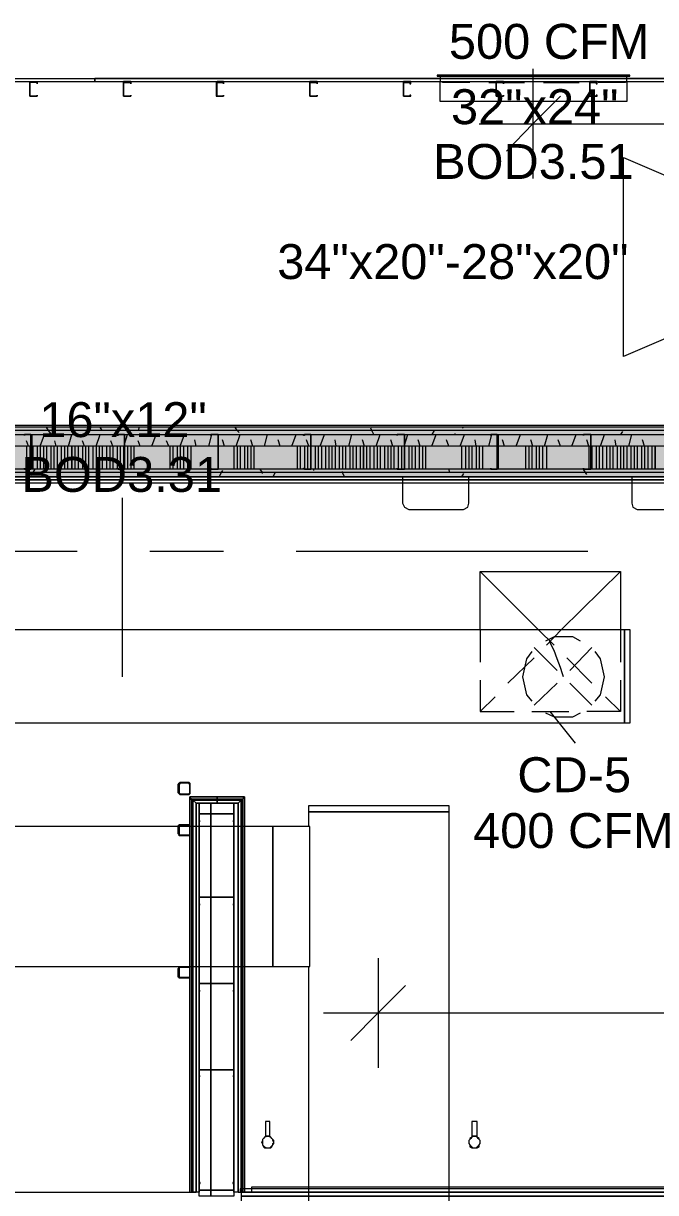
# Model space of a CAD drawing. Header units: metres. Extents: x -2 to 237, y -8 to 52.
# Drawn here: x 9.68 to 12.43, y 30.24 to 35.33 of the extents above; entities that cross this region are included whole.
import ezdxf

# ---------------------------------------------------------------- set-up
doc = ezdxf.new("R2010")
doc.units = ezdxf.units.M
doc.layers.add('HVAC - Ductos', color=5, linetype='Continuous', lineweight=0)
doc.layers.add('PDF2_Text', color=7, linetype='Continuous', lineweight=0)
doc.layers.add('PDF2_Geometry', color=7, linetype='Continuous', lineweight=0, true_color=0xaaaaaa)
doc.layers.add('PDF2_Solid Fills', color=7, linetype='Continuous', lineweight=0, true_color=0xffffff)
doc.styles.add('PDF Helvetica', font='')
doc.styles.get('PDF Helvetica').set_extended_font_data('Helvetica')

msp = doc.modelspace()

# ---------------------------------------------------------------- hatches: boundary and pattern name
at = {"layer": 'PDF2_Solid Fills', "lineweight": 0, "transparency": 33554559}
h = msp.add_hatch(color=256, dxfattribs=at)
h.paths.add_polyline_path([(5.7985, 33.5548), (5.7985, 33.5685), (5.5692, 33.5685), (5.5692, 33.5548)])
h.paths.add_polyline_path([(6.2571, 33.5685), (6.2571, 33.5548), (14.251, 33.5548), (14.251, 33.5685)])
h = msp.add_hatch(color=256, dxfattribs=at)
h.paths.add_polyline_path([(5.7985, 33.5364), (5.7985, 33.5547), (5.5692, 33.5547), (5.5692, 33.5364)])
h.paths.add_polyline_path([(6.2571, 33.5364), (14.251, 33.5364), (14.251, 33.5547), (6.2571, 33.5547)])
h = msp.add_hatch(color=256, dxfattribs=at)
h.paths.add_polyline_path([(5.7985, 33.4905), (5.7985, 33.5364), (5.5692, 33.5364), (5.5692, 33.4905)])
h.paths.add_polyline_path([(6.2571, 33.5364), (6.2571, 33.4905), (13.3704, 33.4905), (13.4248, 33.486), (13.4254, 33.486), (13.4254, 33.4905), (14.251, 33.4905), (14.251, 33.5364)])
h = msp.add_hatch(color=256, dxfattribs=at)
h.paths.add_polyline_path([(5.7985, 33.385), (5.7985, 33.4859), (5.5692, 33.4859), (5.5692, 33.385)])
h.paths.add_polyline_path([(14.1822, 33.3896), (14.251, 33.3896), (14.251, 33.4859), (6.2571, 33.4859), (6.2571, 33.385)])
h = msp.add_hatch(color=256, dxfattribs=at)
h.paths.add_polyline_path([(5.7985, 33.3713), (5.7985, 33.385), (5.5692, 33.385), (5.5692, 33.3713)])
h.paths.add_polyline_path([(6.2571, 33.3713), (14.251, 33.3713), (14.251, 33.385), (6.2571, 33.385)])
h = msp.add_hatch(color=256, dxfattribs=at)
h.paths.add_polyline_path([(5.7985, 33.353), (5.7985, 33.3713), (5.5692, 33.3713), (5.5692, 33.353)])
h.paths.add_polyline_path([(6.2571, 33.3713), (6.2571, 33.353), (14.251, 33.353), (14.251, 33.3713)])

# ---------------------------------------------------------------- linework, layer by layer
at = {"layer": 'HVAC - Ductos', "lineweight": 0}
for points in [[(11.8982, 35.1279), (11.8982, 34.8894), (11.8982, 34.6509)], [(11.4809, 35.0957), (12.3201, 35.0957)], [(12.2972, 35.1003), (11.5038, 35.1003)], [(11.623, 35.0682), (11.5038, 35.0682), (11.5038, 35.0728), (11.623, 35.0728)], [(11.7056, 35.0728), (11.8616, 35.0728)], [(11.7056, 35.0682), (11.8616, 35.0682)], [(11.9441, 35.0728), (12.1001, 35.0728)], [(11.9441, 35.0682), (12.1001, 35.0682)], [(12.1826, 35.0728), (12.3018, 35.0728), (12.3018, 35.0682), (12.1826, 35.0682)], [(12.0175, 35.0086), (11.8982, 34.8894), (11.7836, 34.7701)], [(11.6643, 34.8894), (14.7876, 34.8894)], [(10.1096, 32.4816), (10.1096, 33.2613)], [(11.6689, 32.688), (11.6689, 32.9402), (12.2789, 32.9402), (12.2789, 32.688)], [(11.9212, 32.688), (11.6689, 32.9402)], [(12.0221, 32.688), (12.2789, 32.9402)], [(11.6689, 32.688), (11.6689, 32.5458)], [(11.9899, 32.6191), (11.9212, 32.688)], [(11.9578, 32.6191), (12.0221, 32.688)], [(12.2789, 32.688), (12.2789, 32.5458)], [(12.0312, 32.4816), (12.0267, 32.4954), (12.0175, 32.5229), (12.0037, 32.5595), (11.9899, 32.5963), (11.9762, 32.6237), (11.9716, 32.6375)], [(11.7881, 32.454), (11.9028, 32.5641)], [(12.155, 32.454), (12.045, 32.5641)], [(11.6689, 32.4678), (11.6689, 32.3303), (11.7331, 32.3944)], [(12.2789, 32.4678), (12.2789, 32.3303), (12.1321, 32.3303)], [(12.2789, 32.3303), (12.2147, 32.3944)], [(11.6689, 32.3303), (11.8157, 32.3303)], [(11.8936, 32.3303), (12.0541, 32.3303)], [(11.9716, 32.3303), (12.0817, 32.1926)], [(6.1791, 31.2204), (10.7654, 31.2204), (10.7654, 31.8303), (10.7654, 31.2204), (10.926, 31.2204), (10.926, 31.8303), (10.9214, 31.8303), (10.9214, 31.8946), (11.5313, 31.8946), (11.5313, 27.2257), (11.5313, 27.0744), (10.9214, 27.0744), (10.9214, 27.2257), (11.5313, 27.2257), (10.9214, 27.2257), (10.9214, 31.2204), (10.926, 31.2204), (10.926, 31.8303), (10.7654, 31.8303), (6.1791, 31.8303)], [(11.224, 31.257), (11.224, 31.0185), (11.224, 30.7801)], [(11.3433, 31.1378), (11.224, 31.0185), (11.1048, 30.8993)], [(10.9856, 31.0185), (14.7876, 31.0185)]]:
    msp.add_lwpolyline(points, dxfattribs=at)
for points in [[(12.3064, 35.0728), (12.3064, 35.0957), (12.3201, 35.0957), (12.3201, 35.1003), (11.4809, 35.1003), (11.4809, 35.0957), (11.4946, 35.0957), (11.4946, 35.0728)], [(12.3064, 35.0728), (12.3064, 34.9857), (11.4946, 34.9857), (11.4946, 35.0728)], [(12.2926, 34.7426), (12.4761, 34.6646), (12.4761, 33.9538), (12.2926, 33.8758)], [(8.6878, 32.688), (12.2972, 32.688), (12.2972, 32.2798), (8.6878, 32.2798)], [(12.2972, 32.2798), (12.2972, 32.688), (12.3201, 32.688), (12.3201, 32.2798)], [(11.5313, 31.8946), (10.9214, 31.8946), (10.9214, 31.9221), (11.5313, 31.9221)]]:
    msp.add_lwpolyline(points, close=True, dxfattribs=at)
at = {"layer": 'PDF2_Geometry', "lineweight": 0}
for points in [[(4.4593, 35.0866), (5.6976, 35.0866), (6.5874, 35.0866), (9.096, 35.0866), (9.096, 35.0728), (9.9904, 35.0728), (9.9904, 35.0866)], [(9.096, 35.0866), (9.9904, 35.0866), (14.1547, 35.0866), (14.1547, 35.0728), (15.0398, 35.0728), (15.0398, 35.0866)], [(13.8015, 35.0728), (14.1547, 35.0728), (14.1547, 35.0866), (9.9904, 35.0866), (9.9904, 35.0728), (10.1141, 35.0728)], [(10.1463, 35.0086), (10.1463, 35.0132), (10.1463, 35.0086), (10.1141, 35.0086), (10.1141, 35.0682), (10.1141, 35.0728)], [(10.1463, 35.0728), (10.1463, 35.0637), (10.1463, 35.0682), (10.1141, 35.0682), (10.1141, 35.0086)], [(10.1463, 35.0728), (10.5223, 35.0728)], [(10.5499, 35.0728), (10.926, 35.0728)], [(10.958, 35.0728), (11.3341, 35.0728)], [(11.3616, 35.0728), (11.7423, 35.0728)], [(11.7698, 35.0728), (12.1458, 35.0728)], [(12.178, 35.0728), (12.554, 35.0728)], [(17.1312, 33.5685), (15.1407, 33.5685), (14.251, 33.5685), (6.2571, 33.5685), (6.2571, 33.353), (14.251, 33.353), (14.9252, 33.353), (14.9252, 32.7292), (14.9252, 31.5139), (13.3154, 31.5139), (13.3154, 31.2983), (13.3154, 27.9687), (13.3154, 27.7532), (14.9252, 27.7532), (14.9252, 26.3635), (12.7237, 26.3635), (4.6611, 26.3635), (4.6611, 31.1699), (4.6336, 31.1699), (4.4822, 31.1699), (4.6336, 31.1699), (4.6611, 31.1699), (4.6611, 33.353), (5.5416, 33.353)], [(17.1312, 33.353), (17.1312, 33.463), (17.1312, 33.5364), (17.1312, 33.5547), (15.1407, 33.5547), (15.1407, 33.5364), (15.1407, 33.4859), (15.1407, 33.463), (15.1407, 33.4859), (15.1407, 33.5364), (15.1407, 33.5547), (15.1407, 33.5685), (14.251, 33.5685), (6.2571, 33.5685), (6.2571, 33.353)], [(15.1224, 26.3635), (15.1224, 27.9549), (15.1086, 27.9549), (14.9252, 27.9549), (13.5172, 27.9549), (13.5172, 27.9687), (13.5172, 31.2983), (13.5172, 31.3121), (14.9252, 31.3121), (15.1086, 31.3121), (15.1224, 31.3121), (15.1224, 32.7292), (15.1224, 33.353), (15.1224, 33.5364), (15.1224, 33.5547), (14.251, 33.5547), (6.2571, 33.5547)], [(6.2571, 33.5364), (14.251, 33.5364), (15.1086, 33.5364), (15.1086, 33.4859), (15.1086, 33.353), (15.1086, 32.7292), (15.1086, 31.3304), (15.0077, 31.3304), (14.9252, 31.3304), (13.5034, 31.3304), (13.5034, 31.3121), (13.5034, 31.2983), (13.5034, 27.9687), (13.5034, 27.9549), (13.5034, 27.9366), (14.9252, 27.9366), (15.0077, 27.9366), (15.1086, 27.9366), (15.1086, 26.3635), (15.1086, 26.3451), (15.1086, 26.3314), (15.0582, 26.3314), (15.0582, 26.2305), (15.0582, 26.3314)], [(13.3475, 27.9687), (13.3475, 31.2983), (13.3475, 31.4313), (13.3475, 31.4818), (14.9252, 31.4818), (14.9389, 31.4818), (14.9573, 31.4818), (14.9573, 32.7292), (14.9573, 33.353), (14.9573, 33.3713), (14.9573, 33.385), (15.0077, 33.385), (14.9573, 33.385), (14.251, 33.385), (6.2571, 33.385), (6.2571, 33.4859), (6.4635, 33.4859), (6.8671, 33.4859)], [(9.7106, 33.4859), (9.307, 33.4859), (8.8988, 33.4859), (8.4952, 33.4859), (8.087, 33.4859), (7.6835, 33.4859), (7.2753, 33.4859), (6.8717, 33.4859), (6.8717, 33.385)], [(9.6922, 33.4859), (9.6922, 33.385)], [(9.706, 33.4859), (9.706, 33.385)], [(14.5858, 33.4859), (14.251, 33.4859), (14.1822, 33.4859), (13.3704, 33.4859), (12.9623, 33.4859), (12.5586, 33.4859), (12.1504, 33.4859), (11.7423, 33.4859), (11.3387, 33.4859), (10.9305, 33.4859), (10.5269, 33.4859), (10.1187, 33.4859), (9.7152, 33.4859)], [(9.7198, 33.4859), (9.7198, 33.385)], [(9.7381, 33.4859), (9.7381, 33.385)], [(9.7518, 33.4859), (9.7518, 33.385)], [(9.7656, 33.4859), (9.7656, 33.385)], [(9.7794, 33.4859), (9.7794, 33.385)], [(9.7977, 33.4859), (9.7977, 33.385)], [(9.8115, 33.4859), (9.8115, 33.385)], [(9.8252, 33.4859), (9.8252, 33.385)], [(9.8435, 33.4859), (9.8435, 33.385)], [(9.8573, 33.4859), (9.8573, 33.385)], [(9.8711, 33.4859), (9.8711, 33.385)], [(9.9032, 33.4859), (9.9032, 33.385)], [(9.917, 33.4859), (9.917, 33.385)], [(9.9353, 33.4859), (9.9353, 33.385)], [(9.949, 33.4859), (9.949, 33.385)], [(9.9628, 33.4859), (9.9628, 33.385)], [(9.9812, 33.4859), (9.9812, 33.385)], [(9.9949, 33.4859), (9.9949, 33.385)], [(10.0087, 33.4859), (10.0087, 33.385)], [(10.0224, 33.4859), (10.0224, 33.385)], [(10.0408, 33.4859), (10.0408, 33.385)], [(10.0546, 33.4859), (10.0546, 33.385)], [(10.0683, 33.4859), (10.0683, 33.385)], [(10.0866, 33.4859), (10.0866, 33.385)], [(10.1004, 33.4859), (10.1004, 33.385)], [(10.1141, 33.4859), (10.1141, 33.385)], [(10.1325, 33.4859), (10.1325, 33.385)], [(10.1463, 33.4859), (10.1463, 33.385)], [(10.1601, 33.4859), (10.1601, 33.385)], [(10.316, 33.4859), (10.316, 33.385)], [(10.3297, 33.4859), (10.3297, 33.385)], [(10.348, 33.4859), (10.348, 33.385)], [(10.3618, 33.4859), (10.3618, 33.385)], [(10.3756, 33.4859), (10.3756, 33.385)], [(10.3939, 33.4859), (10.3939, 33.385)], [(10.4077, 33.4859), (10.4077, 33.385)], [(10.5957, 33.4859), (10.5957, 33.385)], [(10.6095, 33.4859), (10.6095, 33.385)], [(10.6232, 33.4859), (10.6232, 33.385)], [(10.6416, 33.4859), (10.6416, 33.385)], [(10.6554, 33.4859), (10.6554, 33.385)], [(10.6691, 33.4859), (10.6691, 33.385)], [(10.6829, 33.4859), (10.6829, 33.385)], [(10.8709, 33.4859), (10.8709, 33.385)], [(10.8847, 33.4859), (10.8847, 33.385)], [(10.903, 33.4859), (10.903, 33.385)], [(10.9168, 33.4859), (10.9168, 33.385)], [(10.9488, 33.4859), (10.9488, 33.385)], [(10.9626, 33.4859), (10.9626, 33.385)], [(10.9764, 33.4859), (10.9764, 33.385)], [(10.9948, 33.4859), (10.9948, 33.385)], [(11.0085, 33.4859), (11.0085, 33.385)], [(11.0222, 33.4859), (11.0222, 33.385)], [(11.036, 33.4859), (11.036, 33.385)], [(11.0543, 33.4859), (11.0543, 33.385)], [(11.0681, 33.4859), (11.0681, 33.385)], [(11.0819, 33.4859), (11.0819, 33.385)], [(11.1002, 33.4859), (11.1002, 33.385)], [(11.1139, 33.4859), (11.1139, 33.385)], [(11.1277, 33.4859), (11.1277, 33.385)], [(11.1461, 33.4859), (11.1461, 33.385)], [(11.1736, 33.4859), (11.1736, 33.385)], [(11.1874, 33.4859), (11.1874, 33.385)], [(11.2057, 33.4859), (11.2057, 33.385)], [(11.2194, 33.4859), (11.2194, 33.385)], [(11.2332, 33.4859), (11.2332, 33.385)], [(11.2516, 33.4859), (11.2516, 33.385)], [(11.2653, 33.4859), (11.2653, 33.385)], [(11.2791, 33.4859), (11.2791, 33.385)], [(11.2928, 33.4859), (11.2928, 33.385)], [(11.3112, 33.4859), (11.3112, 33.385)], [(11.3249, 33.4859), (11.3249, 33.385)], [(11.3387, 33.4859), (11.3387, 33.385)], [(11.3571, 33.4859), (11.3571, 33.385)], [(11.3708, 33.4859), (11.3708, 33.385)], [(11.3846, 33.4859), (11.3846, 33.385)], [(11.4029, 33.4859), (11.4029, 33.385)], [(11.4167, 33.4859), (11.4167, 33.385)], [(11.4305, 33.4859), (11.4305, 33.385)], [(11.5864, 33.4859), (11.5864, 33.385)], [(11.6047, 33.4859), (11.6047, 33.385)], [(11.6185, 33.4859), (11.6185, 33.385)], [(11.6322, 33.4859), (11.6322, 33.385)], [(11.6506, 33.4859), (11.6506, 33.385)], [(11.6643, 33.4859), (11.6643, 33.385)], [(11.6781, 33.4859), (11.6781, 33.385)], [(11.8661, 33.4859), (11.8661, 33.385)], [(11.8799, 33.4859), (11.8799, 33.385)], [(11.8936, 33.4859), (11.8936, 33.385)], [(11.912, 33.4859), (11.912, 33.385)], [(11.9258, 33.4859), (11.9258, 33.385)], [(11.9395, 33.4859), (11.9395, 33.385)], [(11.9578, 33.4859), (11.9578, 33.385)], [(12.1413, 33.4859), (12.1413, 33.385)], [(12.155, 33.4859), (12.155, 33.385)], [(12.1734, 33.4859), (12.1734, 33.385)], [(12.1872, 33.4859), (12.1872, 33.385)], [(12.2009, 33.4859), (12.2009, 33.385)], [(12.2192, 33.4859), (12.2192, 33.385)], [(12.233, 33.4859), (12.233, 33.385)], [(12.2468, 33.4859), (12.2468, 33.385)], [(12.2651, 33.4859), (12.2651, 33.385)], [(12.2789, 33.4859), (12.2789, 33.385)], [(12.2926, 33.4859), (12.2926, 33.385)], [(12.3064, 33.4859), (12.3064, 33.385)], [(12.3247, 33.4859), (12.3247, 33.385)], [(12.3385, 33.4859), (12.3385, 33.385)], [(12.3523, 33.4859), (12.3523, 33.385)], [(12.3706, 33.4859), (12.3706, 33.385)], [(12.3844, 33.4859), (12.3844, 33.385)], [(12.3981, 33.4859), (12.3981, 33.385)], [(12.4165, 33.4859), (12.4165, 33.385)], [(14.251, 33.353), (6.2571, 33.353), (5.7985, 33.353), (5.6058, 33.353), (5.5692, 33.353)], [(12.7237, 26.3635), (13.4484, 26.3635), (12.7237, 26.3635), (14.9252, 26.3635), (14.9389, 26.3635), (14.9389, 27.7715), (14.9252, 27.7715), (13.3337, 27.7715), (13.3337, 27.7852), (13.3337, 27.9687), (13.3337, 31.2983), (13.3337, 31.4818), (13.3337, 31.4956), (14.9252, 31.4956), (14.9389, 31.4956), (14.9389, 32.7292), (14.9389, 33.353), (14.9389, 33.3713), (14.251, 33.3713), (6.2571, 33.3713)], [(13.4025, 33.353), (6.7157, 33.353), (6.6882, 33.353), (6.6882, 33.0594), (6.6882, 33.0136)], [(13.3979, 33.3392), (6.7203, 33.3392)], [(13.3979, 33.3392), (6.7203, 33.3392)], [(13.3979, 33.3392), (6.7203, 33.3392)], [(11.3295, 33.353), (11.3295, 33.2383), (11.3387, 33.2199), (11.3571, 33.2108), (11.5955, 33.2108), (11.6139, 33.2199), (11.6185, 33.2383), (11.6185, 33.353)], [(12.3293, 33.353), (12.3293, 33.2383), (12.3339, 33.2199), (12.3523, 33.2108), (12.5953, 33.2108), (12.6137, 33.2199), (12.6183, 33.2383), (12.6183, 33.353)], [(13.3979, 33.3254), (6.7203, 33.3254)], [(9.9124, 33.0274), (8.642, 33.0274)], [(10.5499, 33.0274), (10.2288, 33.0274)], [(12.1367, 33.0274), (10.8663, 33.0274)], [(10.5223, 31.945), (10.4169, 31.945)], [(10.4306, 31.9312), (10.4169, 31.945)], [(10.4306, 31.9312), (10.5223, 31.9312), (10.5223, 31.945)], [(11.6322, 30.482), (11.6322, 30.4774), (11.623, 30.4728), (11.623, 30.4682), (11.6185, 30.4636), (11.6185, 30.4544), (11.6185, 30.4499), (11.623, 30.4453), (11.623, 30.4361), (11.6322, 30.4315), (11.6368, 30.4315), (11.6414, 30.4315), (11.6506, 30.4315), (11.6552, 30.4315), (11.6643, 30.4361), (11.6643, 30.4453), (11.6689, 30.4499), (11.6689, 30.4544), (11.6689, 30.4636), (11.6643, 30.4682), (11.6643, 30.4728), (11.6552, 30.4774), (11.6552, 30.482)], [(11.6506, 30.482), (11.646, 30.482), (11.6414, 30.482), (11.6368, 30.482)], [(13.3199, 30.2389), (10.6278, 30.2389), (10.6278, 30.2206), (13.3199, 30.2206), (10.6278, 30.2206), (10.6278, 30.1701), (10.9534, 30.1701), (11.3249, 30.1701), (11.6919, 30.1701), (12.0633, 30.1701), (12.4302, 30.1701), (12.0633, 30.1701), (11.6919, 30.1701), (11.3249, 30.1701), (10.9534, 30.1701), (10.6278, 30.1701), (10.6278, 30.1289), (13.3199, 30.1289)], [(13.3199, 30.2389), (10.6278, 30.2389), (13.3199, 30.2389)], [(10.7242, 30.2618), (11.513, 30.2618)], [(11.5634, 30.2618), (12.3844, 30.2618)]]:
    msp.add_lwpolyline(points, dxfattribs=at)
for points in [[(9.7381, 35.0637), (9.7381, 35.0682), (9.7106, 35.0682), (9.706, 35.0682), (9.706, 35.0086), (9.7106, 35.0086), (9.7381, 35.0086), (9.7381, 35.0132), (9.7381, 35.0086), (9.7106, 35.0086), (9.706, 35.0086), (9.706, 35.0682), (9.706, 35.0728), (9.7106, 35.0728), (9.7381, 35.0728)], [(10.1463, 35.0728), (10.1141, 35.0728), (10.1141, 35.0682), (10.1141, 35.0086), (10.1463, 35.0086), (10.1463, 35.0132), (10.1463, 35.0086), (10.1141, 35.0086), (10.1141, 35.0682), (10.1463, 35.0682), (10.1463, 35.0637)], [(10.5499, 35.0728), (10.5223, 35.0728), (10.5177, 35.0682), (10.5177, 35.0086), (10.5223, 35.0086), (10.5499, 35.0086), (10.5499, 35.0132), (10.5499, 35.0086), (10.5223, 35.0086), (10.5223, 35.0682), (10.5499, 35.0682), (10.5499, 35.0637)], [(10.958, 35.0728), (10.926, 35.0728), (10.926, 35.0682), (10.926, 35.0086), (10.958, 35.0086), (10.958, 35.0132), (10.958, 35.0086), (10.926, 35.0086), (10.926, 35.0682), (10.958, 35.0682), (10.958, 35.0637)], [(11.3662, 35.0728), (11.3341, 35.0728), (11.3341, 35.0682), (11.3341, 35.0086), (11.3662, 35.0086), (11.3662, 35.0132), (11.3616, 35.0132), (11.3616, 35.0086), (11.3341, 35.0086), (11.3341, 35.0682), (11.3616, 35.0682), (11.3616, 35.0637), (11.3662, 35.0637)], [(11.7698, 35.0728), (11.7423, 35.0728), (11.7377, 35.0728), (11.7377, 35.0682), (11.7377, 35.0086), (11.7423, 35.0086), (11.7698, 35.0086), (11.7698, 35.0132), (11.7698, 35.0086), (11.7423, 35.0086), (11.7377, 35.0086), (11.7377, 35.0682), (11.7423, 35.0682), (11.7698, 35.0682), (11.7698, 35.0637)], [(12.178, 35.0728), (12.1458, 35.0728), (12.1458, 35.0682), (12.1458, 35.0086), (12.178, 35.0086), (12.178, 35.0132), (12.1734, 35.0132), (12.1734, 35.0086), (12.1458, 35.0086), (12.1458, 35.0682), (12.1734, 35.0682), (12.1734, 35.0637), (12.178, 35.0637)], [(14.1959, 33.5777), (15.1407, 33.5777), (15.1407, 33.5685), (14.1959, 33.5685), (5.5279, 33.5685), (5.5279, 33.5777), (4.4593, 33.5777), (5.5279, 33.5777)], [(9.683, 33.5319), (9.683, 33.5364)], [(9.7106, 33.5364), (9.7152, 33.5364), (9.7152, 33.3896), (9.7152, 33.385), (9.7106, 33.385), (9.683, 33.385), (9.683, 33.3896), (9.683, 33.385), (9.7106, 33.385), (9.7106, 33.3896), (9.7106, 33.5364), (9.683, 33.5364)], [(10.1187, 33.5364), (10.1187, 33.3896), (10.1187, 33.385), (10.0866, 33.385), (10.0866, 33.3896), (10.0912, 33.3896), (10.0912, 33.385), (10.1187, 33.385), (10.1187, 33.3896), (10.1187, 33.5364), (10.0912, 33.5364), (10.0912, 33.5319), (10.0866, 33.5319), (10.0866, 33.5364)], [(10.4948, 33.5319), (10.4948, 33.5364)], [(10.5223, 33.5364), (10.5269, 33.5364), (10.5269, 33.3896), (10.5269, 33.385), (10.5223, 33.385), (10.4948, 33.385), (10.4948, 33.3896), (10.4948, 33.385), (10.5223, 33.385), (10.5269, 33.385), (10.5269, 33.3896), (10.5269, 33.5364), (10.5223, 33.5364), (10.4948, 33.5364)], [(10.9305, 33.5364), (10.9305, 33.3896), (10.9305, 33.385), (10.8984, 33.385), (10.8984, 33.3896), (10.903, 33.3896), (10.903, 33.385), (10.9305, 33.385), (10.9305, 33.3896), (10.9305, 33.5364), (10.903, 33.5364), (10.903, 33.5319), (10.8984, 33.5319), (10.8984, 33.5364)], [(11.3066, 33.5319), (11.3066, 33.5364)], [(11.3387, 33.5364), (11.3387, 33.3896), (11.3387, 33.385), (11.3066, 33.385), (11.3066, 33.3896), (11.3066, 33.385), (11.3387, 33.385), (11.3387, 33.3896), (11.3387, 33.5364), (11.3066, 33.5364)], [(11.7147, 33.5319), (11.7147, 33.5364)], [(11.7423, 33.5364), (11.7469, 33.5364), (11.7469, 33.3896), (11.7423, 33.385), (11.7147, 33.385), (11.7147, 33.3896), (11.7147, 33.385), (11.7423, 33.385), (11.7423, 33.3896), (11.7423, 33.5364), (11.7147, 33.5364)], [(12.1184, 33.5319), (12.1184, 33.5364)], [(12.1504, 33.5364), (12.1504, 33.3896), (12.1504, 33.385), (12.1184, 33.385), (12.1184, 33.3896), (12.1184, 33.385), (12.1504, 33.385), (12.1504, 33.3896), (12.1504, 33.5364), (12.1184, 33.5364)], [(9.8895, 33.385), (9.8895, 33.4859)], [(11.1599, 33.385), (11.1599, 33.4859)], [(12.4302, 33.385), (12.4302, 33.4859)], [(13.3979, 33.3392), (6.7203, 33.3392)], [(6.7203, 33.3392), (13.3979, 33.3392)], [(10.3526, 32.0138), (10.3572, 32.0184), (10.3618, 32.0229), (10.3985, 32.0229), (10.4031, 32.0184), (10.4031, 32.0138), (10.4031, 31.9771), (10.4031, 31.9725), (10.3985, 31.9679), (10.3618, 31.9679), (10.3572, 31.9725), (10.3526, 31.9771)], [(10.3618, 31.9725), (10.3985, 31.9725), (10.4031, 31.9771), (10.4031, 32.0138), (10.3985, 32.0184), (10.3618, 32.0184), (10.3572, 32.0138), (10.3572, 31.9771)], [(10.5223, 31.945), (10.6278, 31.945), (10.6278, 30.2389), (13.3154, 30.2389), (13.3154, 30.1289), (10.6278, 30.1289), (4.6611, 30.1289), (4.6611, 30.2389), (10.4306, 30.2389), (10.4169, 30.2389), (10.4169, 31.945), (10.4169, 30.2389), (10.4169, 31.945), (10.4169, 30.2389), (10.4169, 31.945), (10.4169, 30.2389), (10.4169, 31.945)], [(10.4031, 31.9587), (10.5223, 31.9587)], [(10.6278, 31.945), (10.6278, 30.2389), (10.6278, 31.945), (10.5223, 31.945), (10.5223, 31.9495), (10.5223, 31.9541), (10.5223, 31.9587), (10.6416, 31.9587), (10.5223, 31.9587), (10.5223, 31.9541), (10.5223, 31.9495), (10.4123, 31.9495), (10.4077, 31.9495), (10.4077, 31.9541), (10.4031, 31.9541), (10.4031, 31.9587), (10.4031, 31.8349), (10.4031, 31.9587), (10.4031, 31.9541), (10.4077, 31.9541), (10.4077, 31.9495), (10.4123, 31.9495), (10.4123, 30.2389), (10.4123, 31.945), (10.4123, 30.2389), (10.4123, 31.945), (10.4123, 30.2389), (10.4123, 31.9495), (10.5223, 31.9495), (10.6324, 31.9495), (10.5223, 31.9495), (10.5223, 31.945), (10.6278, 31.945), (10.6278, 30.2389), (10.6278, 31.945), (10.614, 31.9312), (10.614, 30.2389), (10.614, 31.9312), (10.614, 30.2389), (10.614, 31.9312), (10.614, 30.2389), (10.5957, 30.2389), (10.5957, 31.9312), (10.614, 31.9312), (10.5223, 31.9312), (10.5223, 31.945), (10.6278, 31.945), (10.6278, 30.2389), (10.6278, 31.945), (10.6278, 30.2389), (10.6278, 31.945), (10.5223, 31.945), (10.4123, 31.945), (10.5223, 31.945), (10.6278, 31.945), (10.5223, 31.945)], [(10.4444, 31.9312), (10.4444, 30.2389), (10.4306, 30.2389), (10.4306, 31.9312), (10.4306, 30.2389), (10.4306, 31.9312), (10.614, 31.9312), (10.5223, 31.9312), (10.5223, 31.945), (10.5223, 31.9495), (10.5223, 31.9541), (10.5223, 31.9587), (10.5223, 31.9541), (10.5223, 31.9495), (10.5223, 31.945), (10.4123, 31.945), (10.5223, 31.945), (10.4169, 31.945), (10.4169, 30.2389), (10.4306, 30.2389), (10.4306, 31.9312), (10.4169, 31.945), (10.5223, 31.945), (10.5223, 31.9312), (10.4306, 31.9312)], [(10.4306, 30.2389), (10.4306, 31.9312)], [(10.4948, 31.9312), (10.4948, 31.8854), (10.4948, 31.523), (10.4948, 31.147), (10.4948, 30.7709), (10.4948, 30.248), (10.4948, 30.2206), (10.4444, 30.2206), (10.4444, 31.9312)], [(10.4948, 30.2206), (10.4948, 30.248), (10.4948, 30.7709), (10.4948, 31.147), (10.4948, 31.523), (10.4948, 31.8854), (10.4948, 31.9312), (10.5957, 31.9312), (10.5957, 30.2206)], [(10.614, 30.2389), (10.6278, 30.2389), (10.6278, 31.945), (10.614, 31.9312)], [(10.6278, 30.2389), (10.6278, 31.945)], [(10.6324, 30.2389), (10.6324, 31.9495), (10.637, 31.9541), (10.6416, 31.9587), (10.6416, 30.2389), (10.637, 30.2389), (10.6416, 30.2389), (10.6416, 31.9587), (10.637, 31.9541), (10.6324, 31.9495)], [(10.4444, 31.8808), (10.4444, 31.8854), (10.449, 31.8854), (10.5957, 31.8854), (10.5957, 31.8808), (10.5957, 31.8532), (10.5911, 31.8532), (10.5957, 31.8532), (10.5957, 31.8808), (10.5957, 31.8854), (10.449, 31.8854), (10.4444, 31.8808), (10.4444, 31.8532)], [(10.3526, 31.8349), (10.3572, 31.8349), (10.3572, 31.8395), (10.3618, 31.8395), (10.3985, 31.8395), (10.4031, 31.8395), (10.4031, 31.8349), (10.4031, 31.7982), (10.4031, 31.7936), (10.4031, 31.7891), (10.3985, 31.7891), (10.3618, 31.7891), (10.3572, 31.7891), (10.3572, 31.7936), (10.3526, 31.7982)], [(10.3618, 31.7936), (10.3985, 31.7936), (10.4031, 31.7936), (10.4031, 31.7982), (10.4031, 31.8349), (10.3985, 31.8349), (10.3618, 31.8349), (10.3572, 31.8349), (10.3572, 31.7982), (10.3572, 31.7936)], [(10.449, 31.8532), (10.4444, 31.8532)], [(10.3985, 31.1745), (10.4031, 31.1745), (10.4031, 31.1699), (10.3985, 31.1699), (10.3618, 31.1699), (10.3572, 31.1699), (10.3572, 31.1745), (10.3526, 31.1745), (10.3526, 31.2112), (10.3572, 31.2158), (10.3572, 31.2204), (10.3618, 31.2204), (10.3985, 31.2204), (10.4031, 31.2204), (10.4031, 31.2158), (10.4031, 31.2112), (10.4031, 31.1745), (10.4031, 31.2112), (10.4031, 31.7982), (10.4031, 31.2112), (10.4031, 31.2158), (10.3985, 31.2158), (10.3618, 31.2158), (10.3572, 31.2158), (10.3572, 31.2112), (10.3572, 31.1745), (10.3618, 31.1745)], [(10.5957, 31.5184), (10.5957, 31.523), (10.449, 31.523), (10.4444, 31.523), (10.4444, 31.5184), (10.4444, 31.491), (10.449, 31.491), (10.4444, 31.491), (10.4444, 31.5184), (10.4444, 31.523), (10.449, 31.523), (10.5957, 31.523), (10.5957, 31.5184), (10.5957, 31.491)], [(10.5911, 31.491), (10.5957, 31.491)], [(10.4031, 30.2389), (10.4031, 31.1745)], [(10.5957, 31.147), (10.449, 31.147), (10.4444, 31.147), (10.4444, 31.1149), (10.449, 31.1149), (10.4444, 31.1149), (10.4444, 31.147), (10.449, 31.147), (10.5957, 31.147), (10.5957, 31.1149)], [(10.5911, 31.1149), (10.5957, 31.1149)], [(10.5957, 30.7434), (10.5957, 30.7709), (10.449, 30.7709), (10.4444, 30.7709), (10.4444, 30.7434), (10.449, 30.7434), (10.4444, 30.7434), (10.4444, 30.7709), (10.449, 30.7709), (10.5957, 30.7709), (10.5957, 30.7434), (10.5911, 30.7434)], [(10.7517, 30.4774), (10.7517, 30.537), (10.7517, 30.5416), (10.7517, 30.5462), (10.7471, 30.5462), (10.7425, 30.5462), (10.7379, 30.5462), (10.7333, 30.5462), (10.7333, 30.5416), (10.7333, 30.537), (10.7333, 30.4774), (10.7333, 30.482), (10.7379, 30.482), (10.7425, 30.482), (10.7471, 30.482), (10.7517, 30.482)], [(11.6552, 30.4774), (11.6552, 30.537), (11.6552, 30.5416), (11.6552, 30.5462), (11.6506, 30.5462), (11.646, 30.5462), (11.6414, 30.5462), (11.6368, 30.5462), (11.6322, 30.5462), (11.6322, 30.5416), (11.6322, 30.537), (11.6322, 30.4774), (11.6368, 30.482), (11.6414, 30.482), (11.646, 30.482), (11.6506, 30.482)], [(10.77, 30.4544), (10.77, 30.4636), (10.7654, 30.4682), (10.7608, 30.4728), (10.7563, 30.4774), (10.7517, 30.482), (10.7471, 30.482), (10.7425, 30.482), (10.7379, 30.482), (10.7333, 30.482), (10.7288, 30.4774), (10.7242, 30.4728), (10.7196, 30.4682), (10.7196, 30.4636), (10.715, 30.4544), (10.7196, 30.4499), (10.7196, 30.4453), (10.7242, 30.4361), (10.7288, 30.4315), (10.7379, 30.4315), (10.7425, 30.4315), (10.7517, 30.4315), (10.7563, 30.4315), (10.7608, 30.4361), (10.7654, 30.4453), (10.77, 30.4499)], [(10.77, 30.4544), (10.7654, 30.4636), (10.7654, 30.4682), (10.7608, 30.4728), (10.7563, 30.4774), (10.7517, 30.482), (10.7425, 30.482), (10.7379, 30.482), (10.7288, 30.4774), (10.7242, 30.4728), (10.7196, 30.4682), (10.7196, 30.4636), (10.7196, 30.4544), (10.7196, 30.4499), (10.7196, 30.4453), (10.7242, 30.4407), (10.7288, 30.4361), (10.7379, 30.4315), (10.7425, 30.4315), (10.7517, 30.4315), (10.7563, 30.4361), (10.7608, 30.4407), (10.7654, 30.4453), (10.7654, 30.4499)], [(11.6689, 30.4544), (11.6689, 30.4636), (11.6643, 30.4682), (11.6598, 30.4728), (11.6552, 30.4774), (11.6506, 30.482), (11.6414, 30.482), (11.6368, 30.482), (11.6322, 30.4774), (11.6276, 30.4728), (11.623, 30.4682), (11.6185, 30.4636), (11.6185, 30.4544), (11.6185, 30.4499), (11.623, 30.4453), (11.6276, 30.4407), (11.6322, 30.4361), (11.6368, 30.4315), (11.6414, 30.4315), (11.6506, 30.4315), (11.6552, 30.4361), (11.6598, 30.4407), (11.6643, 30.4453), (11.6689, 30.4499)], [(10.4444, 30.2802), (10.4444, 30.248), (10.449, 30.248), (10.5957, 30.248), (10.5957, 30.2802), (10.5911, 30.2802), (10.5911, 30.2756), (10.5957, 30.2756), (10.5957, 30.248), (10.449, 30.248), (10.4444, 30.248), (10.4444, 30.2756), (10.449, 30.2756), (10.449, 30.2802)], [(13.2374, 30.2389), (13.2374, 30.2526), (10.6232, 30.2526), (10.6232, 30.2389)], [(13.2741, 30.2618), (13.2741, 30.2389), (10.6737, 30.2389), (10.6737, 30.2618)]]:
    msp.add_lwpolyline(points, close=True, dxfattribs=at)
at = {"layer": 'PDF2_Geometry', "color": 254, "lineweight": 0, "true_color": 0xd2d2d2}
for points in [[(12.1688, 35.0682), (12.1688, 35.0728)], [(10.1141, 35.0269), (10.1141, 35.0315)], [(12.1458, 35.0453), (12.1458, 35.0499)], [(9.7106, 33.4997), (9.7152, 33.4997)], [(11.7423, 33.5181), (11.7469, 33.5181)], [(10.1004, 33.385), (10.105, 33.385)]]:
    msp.add_lwpolyline(points, dxfattribs=at)
at = {"layer": 'PDF2_Geometry', "color": 254, "lineweight": 0, "true_color": 0xeaeaea}
for points in [[(9.7977, 33.541), (9.7885, 33.5547), (9.7794, 33.5685)], [(10.0224, 33.5547), (10.0132, 33.5685)], [(10.1509, 33.5364), (10.1463, 33.5456)], [(10.1829, 33.5685), (10.1784, 33.5547)], [(10.6186, 33.5456), (10.6095, 33.5547), (10.6003, 33.5685)], [(11.2057, 33.5364), (11.1965, 33.5547), (11.1919, 33.5639)], [(11.4671, 33.5547), (11.4579, 33.5364)], [(11.5588, 33.5364), (11.5588, 33.541)], [(11.5955, 33.5685), (11.591, 33.5639)], [(12.2881, 33.5502), (12.2789, 33.5364)], [(9.729, 33.385), (9.7198, 33.3713), (9.7106, 33.3576)], [(10.5453, 33.3805), (10.5407, 33.3713), (10.5315, 33.353)], [(10.7196, 33.3667), (10.7196, 33.3713), (10.7104, 33.385)], [(10.7746, 33.3713), (10.7654, 33.353)], [(10.9443, 33.3805), (10.9443, 33.385)], [(11.0773, 33.353), (11.0681, 33.3713), (11.0681, 33.3759)], [(11.5359, 33.3713), (11.5313, 33.385)], [(11.5955, 33.3667), (11.5864, 33.353)], [(12.1321, 33.3622), (12.1275, 33.3713), (12.1184, 33.385)]]:
    msp.add_lwpolyline(points, dxfattribs=at)
at = {"layer": 'PDF2_Geometry', "color": 254, "lineweight": 0, "true_color": 0xdddddd}
for points in [[(9.7014, 33.4859), (9.6922, 33.5089)], [(9.7518, 33.4859), (9.7702, 33.5364)], [(9.8207, 33.4859), (9.8161, 33.5089)], [(9.8757, 33.4859), (9.8895, 33.5364)], [(9.9444, 33.4859), (9.9353, 33.5089)], [(9.9949, 33.4859), (10.0132, 33.5364)], [(10.0683, 33.4859), (10.0592, 33.5089)], [(10.1187, 33.4951), (10.1325, 33.5364)], [(10.1187, 33.4859), (10.1187, 33.4905)], [(10.1875, 33.4859), (10.1784, 33.5089)], [(10.238, 33.4859), (10.2563, 33.5364)], [(10.3114, 33.4859), (10.3022, 33.5089)], [(10.3618, 33.4859), (10.3802, 33.5364)], [(10.4306, 33.4859), (10.426, 33.5135)], [(10.4857, 33.4859), (10.4994, 33.5364)], [(10.5545, 33.4859), (10.5453, 33.5135)], [(10.6049, 33.4859), (10.6232, 33.5364)], [(10.6783, 33.4859), (10.6691, 33.5135)], [(10.7288, 33.4859), (10.7425, 33.5364)], [(10.7975, 33.4859), (10.7883, 33.5135)], [(10.848, 33.4859), (10.8663, 33.5364)], [(10.9214, 33.4859), (10.9122, 33.5135)], [(10.9718, 33.4859), (10.9902, 33.5364)], [(11.0406, 33.4859), (11.036, 33.5135)], [(11.0957, 33.4859), (11.1094, 33.5364)], [(11.1644, 33.4859), (11.1553, 33.5135)], [(11.2148, 33.4859), (11.2332, 33.5364)], [(11.2882, 33.4859), (11.2791, 33.5135)], [(11.3387, 33.4905), (11.3525, 33.5364)], [(11.4075, 33.4859), (11.3983, 33.5135)], [(11.4579, 33.4859), (11.4763, 33.5364)], [(11.5313, 33.4859), (11.5222, 33.5135)], [(11.5818, 33.4859), (11.6001, 33.5364)], [(11.6506, 33.4859), (11.646, 33.5135)], [(11.7056, 33.4859), (11.7193, 33.5364)], [(11.7744, 33.4859), (11.7652, 33.5135)], [(11.8249, 33.4859), (11.8432, 33.5364)], [(11.8982, 33.4859), (11.889, 33.5135)], [(11.9487, 33.4859), (11.9624, 33.5364)], [(12.0175, 33.4859), (12.0083, 33.5135)], [(12.0679, 33.4859), (12.0863, 33.5364)], [(12.1413, 33.4859), (12.1321, 33.5135)], [(12.1918, 33.4859), (12.2101, 33.5364)], [(12.2606, 33.4859), (12.256, 33.5135)], [(12.3155, 33.4859), (12.3293, 33.5364)], [(12.3844, 33.4859), (12.3752, 33.5135)]]:
    msp.add_lwpolyline(points, dxfattribs=at)
at = {"layer": 'PDF2_Geometry', "color": 8, "lineweight": 0, "true_color": 0x808080}
for points in [[(12.1047, 32.6375), (12.0725, 32.6558), (11.9899, 32.6558), (11.9533, 32.6375)], [(11.8936, 32.5917), (11.8707, 32.5595), (11.8524, 32.4816), (11.8707, 32.4036), (11.8936, 32.3761)], [(11.9028, 32.61), (12.0037, 32.5091)], [(12.155, 32.61), (12.0587, 32.5091)], [(12.1688, 32.3761), (12.1918, 32.4036), (12.2101, 32.4816), (12.1918, 32.5595), (12.1688, 32.5917)], [(12.0037, 32.454), (11.9028, 32.3577)], [(12.0587, 32.454), (12.155, 32.3577)], [(11.9533, 32.3257), (11.9899, 32.3073), (12.0725, 32.3073), (12.1047, 32.3257)]]:
    msp.add_lwpolyline(points, dxfattribs=at)

# ---------------------------------------------------------------- texts
at = {"layer": 'PDF2_Text', "lineweight": 0, "char_height": 0.15205, "attachment_point": 4, "style": 'PDF Helvetica'}
for s, insert in [('500 CFM', (11.5319, 35.2467)), ('32"x24"', (11.5411, 34.9624)), ('BOD3.51', (11.4631, 34.7239)), ('34"x20"-28"x20"', (10.7843, 34.2882)), ('16"x12"', (9.7478, 33.6002)), ('BOD3.31', (9.6698, 33.3617)), ('CD-5', (11.83, 32.0546)), ('400 CFM', (11.6374, 31.8115))]:
    msp.add_mtext(s, dxfattribs=dict(at, insert=insert))

doc.saveas('drawing.dxf')
